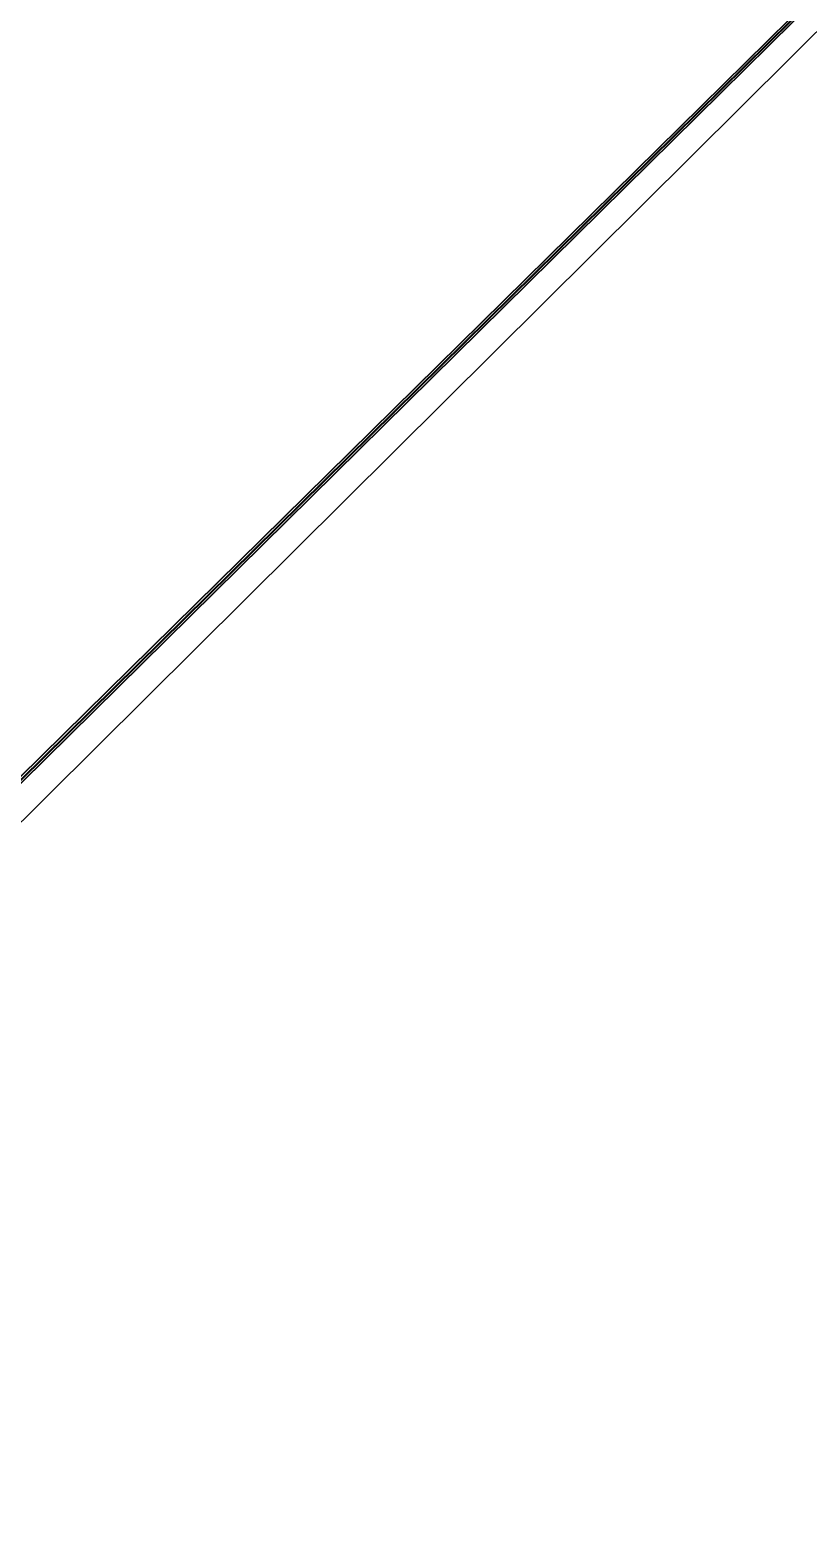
# Model space of a CAD drawing. Header units: inches. Extents: x -5 to 5328, y -4 to 5281.
# Drawn here: x 662 to 1328, y 42 to 1317 of the extents above; entities that cross this region are included whole.
import ezdxf

# ---------------------------------------------------------------- set-up
doc = ezdxf.new("R2010")
doc.units = ezdxf.units.IN
doc.layers.add('Top Solder', color=216, linetype='Continuous')

# ---------------------------------------------------------------- blocks, each defined once
blk = doc.blocks.new('28_UFQFPN__4_4__7')
at = {"layer": 'Top Solder'}
for p in [(-1.7, 1.7), (-1.6, -1.3), (-1.3, -1.6), (-1.3, 2.2), (1.6, -1.6), (1.7, 2.2), (2.2, -1.3), (2.2, 1.7)]:
    blk.add_line(p, (5314.1, 5237.8), dxfattribs=at)
blk = doc.blocks.new('10_VQFN_HR__3_3__11')
at = {"layer": 'Top Solder'}
blk.add_line((1.3, 1.8), (5255.1, 5220.9), dxfattribs=at)

msp = doc.modelspace()

# ---------------------------------------------------------------- block references
for name, p in [('28_UFQFPN__4_4__7', (13.4, 43.1)), ('10_VQFN_HR__3_3__11', (72.4, 60))]:
    msp.add_blockref(name, p)

doc.saveas('drawing.dxf')
